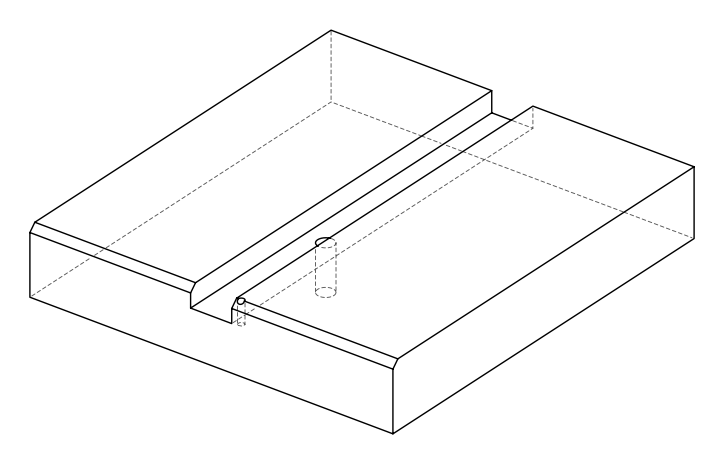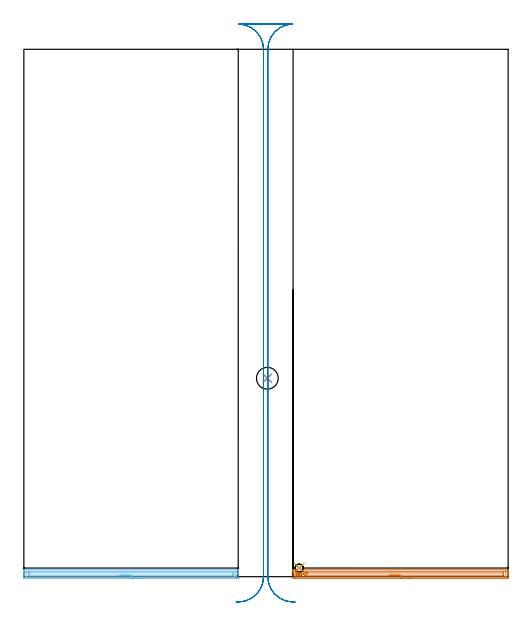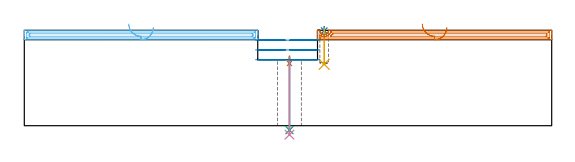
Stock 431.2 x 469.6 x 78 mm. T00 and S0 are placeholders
(PLAN: 8 operations, 5 tool changes, 17.2 min)
(1 SPOT_DRILL | STEP1HOLE | NXT0321_9005460120000 | 0.05 min | 2896 mm3)
(2 SPOT_DRILL_1 | STEP1POCKET | NXT0321_9005460120000 | 0.03 min | 0 mm3)
(3 DRILL_THROUGH_HOLE_INTO_CENTER | STEP1HOLE | NXT0301_087 | 0.24 min | 5494 mm3)
(4 DRILL_TO_ENLARGE_THROUGH_HOLE | STEP1HOLE | UGT0301_261 | 0.26 min | 14623 mm3)
(5 DRILL_BLIND_HOLE_INTO_CENTER | STEP1POCKET | NXT0301_042 | 0.12 min | 1054 mm3)
(6 AREA_MILL | FG_CHAMFER_SURFACE | UGT0205_001 | 4.79 min | 5798 mm3)
(7 AREA_MILL_1 | FG_CHAMFER_SURFACE_1 | UGT0205_001 | 4.77 min | 5794 mm3)
(8 MILL_RECTANGULAR_SLOT | SLOT_RECTANGULAR | UGT0201_009 | Follow Part, ap 11.25, ae 75% | 6.95 min | 545046 mm3)
(TOOL NXT0321_9005460120000 | NC Spot Drill, 142deg, 12mm, Carbide, Uncoated | D12 PA142 FL30 Z2)
(TOOL NXT0301_087 | Carbide Drill 11.6mm [860.1-1160-058A1-MM 2214] | D11.6 PA140 FL72 Z2)
(TOOL UGT0301_261 | Twist Drill 19.4 mm | D19.4 PA118 FL140 Z2)
(TOOL NXT0301_042 | Carbide Drill 7.1mm [860.1-0710-057A1-MM 2214] | D7.1 PA140 FL85 Z2)
(TOOL UGT0205_001 | Chamfer Mill 20 x 3 x 45 deg. | D20 FL50 Z2)
(TOOL UGT0201_009 | End Mill 45 mm | D45 FL63 Z6)
(OP 1 SPOT_DRILL)
G17 G21 G94 G90
T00 M6
G54
G17 G0 G90 X216.8 Y176.7 S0 M3
G43 Z88. H0
G94 G81 G98 Z50.9 F250. R56.9
G80
M5
M2
(OP 2 SPOT_DRILL_1)
G17 G21 G94 G90
T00 M6
G54
G17 G0 G90 X245.2 Y7.7 S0 M3
G43 Z88. H0
G94 G81 G98 Z77.686 F250. R81.
G80
M5
M2
(OP 3 DRILL_THROUGH_HOLE_INTO_CENTER)
G17 G21 G94 G90
T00 M6
G54
G17 G0 G90 X216.8 Y176.7 S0 M3
G43 Z88. H1
G94 G73 G98 Z-3.611 F250. Q11.502 R55.9
G80
M5
M2
(OP 4 DRILL_TO_ENLARGE_THROUGH_HOLE)
G17 G21 G94 G90
T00 M6
G54
G17 G0 G90 X216.8 Y176.7 S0 M3
G43 Z88. H0
G94 G73 G98 Z-7.328 F250. Q15.307 R55.9
G80
M5
M2
(OP 5 DRILL_BLIND_HOLE_INTO_CENTER)
G17 G21 G94 G90
T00 M6
G54
G17 G0 G90 X245.2 Y7.7 S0 M3
G43 Z88. H1
G94 G81 G98 Z50.2 F250. R80.
G80
M5
M2
(OP 6 AREA_MILL)
G17 G21 G94 G90
T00 M6
G54
G17 G0 G90 X105.45 Y-1.5 S1061 M3
G43 Z88. H0
Z80.3
G94 G1 X105.412 Z79.428 F250.
X105.298 Z78.563
X105.109 Z77.712
X104.847 Z76.88
X104.513 Z76.074
X104.11 Z75.3
X103.642 Z74.564
X103.11 Z73.872
X102.521 Z73.229
X101.878 Z72.64
X101.186 Z72.108
X100.45 Z71.64
X99.676 Z71.237
X98.87 Z70.903
X98.038 Z70.641
X97.186 Z70.452
X96.322 Z70.338
X95.45 Z70.3
X0.582
X0.226 Y-1.497 Z70.301
X0.01 Y-1.492 Z70.304
X0. Y-1.148 Z70.649
Y2.35 Z74.144
Y2.956 Z74.753
Y3.224 Z75.021
Y3.831 Z75.627
Y4.099 Z75.895
Y4.635 Z76.434
Y4.973 Z76.772
Y5.984 Z77.783
X0.002 Y6.093 Z77.886
X0.01 Y6.197 Z77.989
X0.137 Y6.2 Z78.
X190.763
X190.89 Y6.197 Z77.989
X190.898 Y6.093 Z77.886
X190.9 Y5.984 Z77.783
Y5.311 Z77.11
Y4.635 Z76.434
Y4.099 Z75.895
Y3.831 Z75.627
Y3.224 Z75.021
Y2.956 Z74.753
Y2.353 Z74.147
Y-0.844 Z70.952
X190.897 Y-1.148 Z70.649
X190.89 Y-1.492 Z70.304
X190.674 Y-1.497 Z70.301
X190.318 Y-1.5 Z70.3
X95.45
Y-0.086 Z71.714
X2.364 Y-0.085 Z71.715
X2.171 Y-0.084 Z71.716
X2.035 Y-0.08 Z71.72
X2.009 Y-0.078 Z71.722
X2.005 Y-0.061 Z71.739
X2.003 Y-0.039 Z71.761
X2. Y0.083 Z71.883
Y3.581 Z75.381
X2.003 Y4.099 Z75.899
X2.007 Y4.449 Z76.249
X2.023 Y4.779 Z76.579
X2.364 Y4.783 Z76.583
X2.556 Y4.785 Z76.585
X3.254 Y4.786 Z76.586
X3.445
X188.536 Y4.785 Z76.585
X188.729 Y4.784 Z76.584
X188.865 Y4.78 Z76.58
X188.891 Y4.778 Z76.578
X188.895 Y4.761 Z76.561
X188.897 Y4.739 Z76.539
X188.9 Y4.617 Z76.417
Y1.119 Z72.919
X188.897 Y0.601 Z72.401
X188.893 Y0.251 Z72.051
X188.877 Y-0.079 Z71.721
X188.536 Y-0.083 Z71.717
X188.345 Y-0.085 Z71.715
X187.646 Y-0.086 Z71.714
X187.455
X95.45
Y1.328 Z73.128
X5.036 Y1.329 Z73.129
X4.292 Y1.331 Z73.131
X4.145 Y1.335 Z73.135
X4.01 Y1.34 Z73.14
X4.005 Y1.476 Z73.276
X4.001 Y1.617 Z73.417
X4. Y2.35 Z74.15
Y2.492 Z74.292
X4.005 Y3.224 Z75.024
X4.007 Y3.36 Z75.16
X4.145 Y3.365 Z75.165
X4.887 Y3.371 Z75.171
X5.036
X185.864
X186.608 Y3.369 Z75.169
X186.755 Y3.365 Z75.165
X186.89 Y3.36 Z75.16
X186.895 Y3.224 Z75.024
X186.899 Y3.083 Z74.883
X186.9 Y2.35 Z74.15
Y2.208 Z74.008
X186.895 Y1.476 Z73.276
X186.893 Y1.34 Z73.14
X186.755 Y1.335 Z73.135
X186.013 Y1.329 Z73.129
X185.864
X95.45 Y1.328 Z73.128
X94.578 Z73.166
X93.714 Z73.28
X92.862 Z73.469
X92.03 Z73.732
X91.224 Z74.065
X90.45 Z74.468
X89.714 Z74.937
X89.022 Z75.468
X88.379 Z76.057
X87.79 Z76.701
X87.258 Z77.393
X86.79 Z78.128
X86.387 Z78.902
X86.053 Z79.708
X85.791 Z80.54
X85.602 Z81.392
X85.488 Z82.257
X85.45 Z83.128
G0 Z88.
M5
M2
(OP 7 AREA_MILL_1)
G17 G21 G94 G90
T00 M6
G54
G17 G0 G90 X345.45 Y-1.5 S1061 M3
G43 Z88. H0
Z80.3
G94 G1 X345.412 Z79.428 F250.
X345.298 Z78.563
X345.109 Z77.712
X344.847 Z76.88
X344.513 Z76.074
X344.11 Z75.3
X343.642 Z74.564
X343.11 Z73.872
X342.521 Z73.229
X341.878 Z72.64
X341.186 Z72.108
X340.45 Z71.64
X339.676 Z71.237
X338.87 Z70.903
X338.038 Z70.641
X337.186 Z70.452
X336.322 Z70.338
X335.45 Z70.3
X240.317
X239.959 Y-1.498 Z70.301
X239.71 Y-1.493 Z70.304
X239.7 Y-1.148 Z70.65
Y3.224 Z75.019
Y3.765 Z75.562
Y4.099 Z75.895
Y4.64 Z76.436
Y4.973 Z76.768
Y5.64 Z77.439
Y5.931 Z77.731
X239.702 Y6.067 Z77.859
X239.71 Y6.198 Z77.988
X239.87 Y6.2 Z78.
X241.21
X241.541 Y6.194 Z77.992
X241.555 Y6.086 Z77.883
X241.575 Y5.912 Z77.71
X241.582 Y5.848 Z77.645
X241.605 Y5.634 Z77.433
X241.654 Y5.413 Z77.213
X241.704 Y5.191 Z76.99
X241.824 Y4.863 Z76.66
X241.87 Y4.736 Z76.532
X241.973 Y4.536 Z76.331
X242.077 Y4.33 Z76.13
X242.094 Y4.297 Z76.097
X242.103 Y4.282 Z76.082
X242.19 Y4.142 Z75.939
X242.463 Y3.807 Z75.603
X242.505 Y3.755 Z75.553
X242.864 Y3.403 Z75.202
X242.997 Y3.299 Z75.097
X243.083 Y3.232 Z75.028
X243.094 Y3.224 Z75.02
X243.294 Y3.092 Z74.891
X243.515 Y2.968 Z74.768
X243.742 Y2.86 Z74.66
X243.975 Y2.771 Z74.569
X244.337 Y2.671 Z74.467
X244.417 Y2.648 Z74.445
X244.662 Y2.608 Z74.405
X244.783 Y2.59 Z74.383
X244.817 Y2.585 Z74.376
X244.867 Y2.575 Z74.371
X244.926 Y2.569 Z74.367
X244.932 Y2.568
X245.081 Y2.557 Z74.351
X245.091 Y2.556
X245.23 Z74.349
X245.315 Y2.554 Z74.351
X245.323 Y2.555 Z74.352
X245.537 Y2.571 Z74.37
X245.677 Y2.591 Z74.385
X245.76 Y2.6 Z74.398
X245.786 Y2.604 Z74.403
X245.988 Y2.643 Z74.441
X246.123 Y2.678 Z74.475
X246.213 Y2.7 Z74.498
X246.393 Y2.758 Z74.556
X246.434 Y2.772 Z74.569
X246.57 Y2.825 Z74.621
X246.652 Y2.857 Z74.655
X246.74 Y2.898 Z74.698
X246.888 Y2.97 Z74.769
X247.016 Y3.043 Z74.842
X247.116 Y3.1 Z74.899
X247.334 Y3.245 Z75.044
X247.545 Y3.403 Z75.203
X247.759 Y3.607 Z75.407
X247.96 Y3.823 Z75.622
X248.143 Y4.054 Z75.853
X248.173 Y4.099 Z75.898
X248.307 Y4.297 Z76.096
X248.437 Y4.522 Z76.32
X248.581 Y4.852 Z76.65
X248.614 Y4.951 Z76.75
X248.696 Y5.19 Z76.99
X248.795 Y5.634 Z77.434
X248.818 Y5.848 Z77.647
X248.845 Y6.085 Z77.884
X248.859 Y6.193 Z77.993
X249.25 Y6.2 Z78.
X431.03
X431.19 Y6.198 Z77.988
X431.198 Y6.067 Z77.859
X431.2 Y5.931 Z77.731
Y5.64 Z77.439
Y4.973 Z76.768
Y3.766 Z75.562
Y3.224 Z75.019
Y-0.877 Z70.92
X431.197 Y-1.148 Z70.65
X431.19 Y-1.493 Z70.304
X430.941 Y-1.498 Z70.301
X430.583 Y-1.5 Z70.3
X335.45
Y-0.086 Z71.714
X242.103 Y-0.085 Z71.715
X241.911 Y-0.084 Z71.716
X241.754 Y-0.081 Z71.719
X241.72 Y-0.079 Z71.721
X241.71 Y-0.063 Z71.737
X241.707 Y-0.034 Z71.766
X241.701 Y0.121 Z71.921
X241.7 Y1.87 Z73.67
X241.702 Y2.002 Z73.802
X241.705 Y2.107 Z73.907
X241.71 Y2.176 Z73.976
X241.715 Y2.19 Z73.99
X241.74 Y2.175 Z73.975
X242.103 Y1.963 Z73.763
X242.425 Y1.79 Z73.59
X242.657 Y1.68 Z73.48
X242.997 Y1.538 Z73.338
X243.015 Y1.531 Z73.331
X243.182 Y1.476 Z73.276
X243.89 Y1.289 Z73.089
X244.492 Y1.191 Z72.991
X244.783 Y1.162 Z72.962
X245.12 Y1.146 Z72.946
X245.401 Y1.147 Z72.947
X245.677 Y1.166 Z72.966
X245.964 Y1.195 Z72.995
X246.248 Y1.234 Z73.034
X246.57 Y1.296 Z73.096
X246.717 Y1.332 Z73.132
X247.227 Y1.476 Z73.276
X247.427 Y1.545 Z73.345
X247.463 Y1.559 Z73.359
X247.792 Y1.702 Z73.502
X248.015 Y1.81 Z73.61
X248.356 Y1.999 Z73.799
X248.574 Y2.137 Z73.937
X248.876 Y2.35 Z74.15
X249.084 Y2.512 Z74.312
X249.25 Y2.665 Z74.465
X249.53 Y2.95 Z74.75
X249.767 Y3.224 Z75.024
X249.929 Y3.433 Z75.233
X250.143 Y3.745 Z75.545
X250.271 Y3.973 Z75.773
X250.336 Y4.099 Z75.899
X250.541 Y4.584 Z76.384
X250.585 Y4.69 Z76.49
X250.618 Y4.765 Z76.565
X250.627 Y4.779 Z76.579
X250.642 Y4.781 Z76.581
X250.685 Y4.783 Z76.583
X251.036 Y4.785 Z76.585
X251.228 Y4.786 Z76.586
X428.797 Y4.785 Z76.585
X428.99 Y4.784 Z76.584
X429.147 Y4.781 Z76.581
X429.18 Y4.779 Z76.579
X429.19 Y4.763 Z76.563
X429.193 Y4.734 Z76.534
X429.199 Y4.58 Z76.38
Y0.207 Z72.007
X429.195 Y0.075 Z71.875
X429.19 Y-0.03 Z71.77
X429.182 Y-0.079 Z71.721
X429.147 Y-0.08 Z71.72
X428.797 Y-0.084 Z71.716
X428.605 Y-0.085 Z71.715
X427.903 Y-0.086 Z71.714
X335.45
Y1.328 Z73.128
X251.036 Y1.329 Z73.129
X250.292 Y1.33 Z73.13
X250.291
X250.29 Y1.331 Z73.131
X250.459 Y1.476 Z73.276
X250.766 Y1.74 Z73.54
X251.036 Y2. Z73.8
X251.209 Y2.181 Z73.981
X251.355 Y2.35 Z74.15
X251.612 Y2.661 Z74.461
X251.929 Y3.102 Z74.902
X251.978 Y3.177 Z74.977
X252.065 Y3.317 Z75.117
X252.092 Y3.357 Z75.157
X252.098 Y3.363 Z75.163
X252.136 Y3.366 Z75.166
X252.221 Y3.369 Z75.169
X252.522 Y3.371 Z75.171
X252.672 Y3.372 Z75.172
X426.861 Y3.371 Z75.171
X427.01 Y3.369 Z75.169
X427.159 Y3.365 Z75.165
X427.191 Y3.362 Z75.162
X427.194 Y3.335 Z75.135
X427.198 Y3.286 Z75.086
X427.199 Y3.224 Z75.024
X427.2 Y3.039 Z74.839
Y2.35 Z74.15
Y2.164 Z73.964
X427.196 Y1.476 Z73.276
X427.193 Y1.383 Z73.183
X427.19 Y1.342 Z73.142
X427.154 Y1.335 Z73.135
X426.117 Y1.328 Z73.128
X335.45
X334.578 Z73.166
X333.713 Z73.28
X332.862 Z73.469
X332.03 Z73.731
X331.224 Z74.065
X330.45 Z74.468
X329.714 Z74.937
X329.022 Z75.468
X328.379 Z76.057
X327.79 Z76.701
X327.258 Z77.393
X326.79 Z78.128
X326.387 Z78.902
X326.053 Z79.708
X325.791 Z80.54
X325.602 Z81.392
X325.488 Z82.257
X325.45 Z83.128
G0 Z88.
M5
M2
(OP 8 MILL_RECTANGULAR_SLOT)
G17 G21 G94 G90
T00 M6
G54
G17 G0 G90 X241.535 Y-22.625 S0 M3
G43 Z88.005 H0
Z69.97
G94 G1 X238.539 Y-22.47 F250.
G2 X217.2 Y0. R22.5 F500.
G1 Y469.6
G2 X239.029 Y492.09 R22.5
G1 X191.571
G2 X213.4 Y469.6 R22.5
G1 Y0.
G2 X192.062 Y-22.47 R22.5
G1 X189.066 Y-22.625 F250.
G0 X241.535 Z61.935
G1 X238.539 Y-22.47
G2 X217.587 Y-4.157 R22.5 F500.
X217.2 Y0. R22.5 F441.
G1 Y145.819
Y165.819 F500.
Y445.819 F440.
Y469.6 F500.
G2 X239.029 Y492.09 R22.5
G1 X191.571
G2 X213.4 Y469.6 R22.5
G1 Y0.
G2 X192.062 Y-22.47 R22.5
G1 X189.066 Y-22.625 F250.
G0 X241.535 Z53.9
G1 X238.539 Y-22.47
G2 X217.2 Y0. R22.5 F500.
G1 Y469.6
G2 X239.029 Y492.09 R22.5
G1 X191.571
G2 X213.4 Y469.6 R22.5
G1 Y0.
G2 X192.062 Y-22.47 R22.5
G1 X189.066 Y-22.625 F250.
G0 Z88.005
M5
M2
